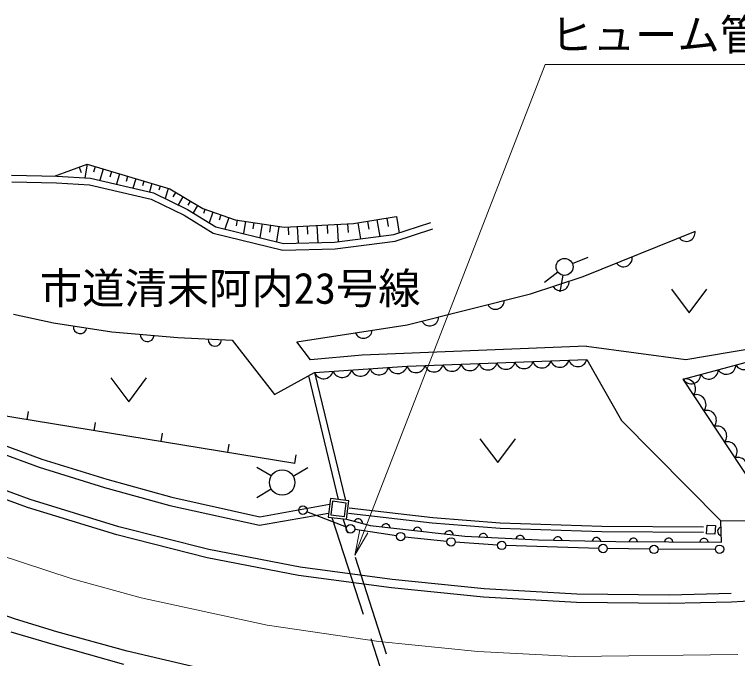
# Model space of a CAD drawing. Units: millimetres at full size, sheet at 1:1000; details may follow other scales. Extents: x 40000 to 680000, y 20000 to 380000.
# Drawn here: x 291666 to 334371, y 264940 to 302946 of the extents above; entities that cross this region are included whole.
import ezdxf
from ezdxf.enums import TextEntityAlignment as Align

# ---------------------------------------------------------------- set-up
doc = ezdxf.new("R2010")
doc.units = ezdxf.units.MM
doc.header["$LTSCALE"] = 1000
doc.linetypes.add('CHAIN', pattern=[18.5, 12, -1.5, 3.5, -1.5])
doc.linetypes.add('DASHED', pattern=[7.5, 6, -1.5])
for name, color, linetype, lineweight in [('M-BGD', 7, 'Continuous', 25), ('M-BMK', 2, 'CHAIN', 13), ('M-STR-HTXT', 7, 'Continuous', 13), ('M-STR-STRC', 7, 'Continuous', 25)]:
    doc.layers.add(name, color=color, linetype=linetype, lineweight=lineweight)
doc.layers.add('M-BMK-HTXT', color=7, linetype='Continuous')
doc.styles.add('ＭＳ ゴシック', font='')
doc.styles.get('ＭＳ ゴシック').set_extended_font_data('MS Gothic')

# ---------------------------------------------------------------- blocks, each defined once
blk = doc.blocks.new('open_arrow')
at = {"color": 0, "linetype": 'Continuous', "lineweight": -2}
blk.add_lwpolyline([(7.5, 1.25), (0, 0), (7.5, -1.25)], dxfattribs=at)

msp = doc.modelspace()

# ---------------------------------------------------------------- linework, layer by layer
at = {"layer": 'M-BGD'}
for p, q in [((294024, 293408), (295952, 294110)), ((295483, 293939), (295601, 293615)), ((295952, 294110), (295821, 293313)), ((295952, 294110), (300833, 292650)), ((296431, 293967), (296333, 293637)), ((296911, 293824), (296713, 293163)), ((291489, 293466), (294169, 293404)), ((294169, 293404), (296157, 293295)), ((297390, 293680), (297291, 293350)), ((297869, 293537), (297688, 292933)), ((298348, 293394), (298257, 293092)), ((291516, 293065), (294153, 293005)), ((294153, 293005), (296100, 292897)), ((296157, 293295), (299874, 292417)), ((298827, 293250), (298663, 292703)), ((299306, 293107), (299224, 292833)), ((299785, 292964), (299638, 292473)), ((296100, 292897), (299739, 292038)), ((300264, 292821), (300190, 292575)), ((300743, 292677), (300565, 292084)), ((300833, 292650), (302782, 291488)), ((299874, 292417), (301888, 291446)), ((301181, 292442), (301023, 292176)), ((301611, 292186), (301330, 291715)), ((299739, 292038), (301695, 291094)), ((302040, 291930), (301900, 291694)), ((301888, 291446), (303561, 290413)), ((302470, 291674), (302214, 291245)), ((302782, 291488), (304692, 290836)), ((302911, 291444), (302830, 291207)), ((303384, 291282), (303170, 290654)), ((301695, 291094), (303405, 290039)), ((303857, 291121), (303750, 290807)), ((304331, 290959), (304099, 290282)), ((304692, 290836), (307596, 290390)), ((311696, 290602), (314209, 291020)), ((313071, 290831), (313235, 289850)), ((313660, 290929), (313742, 290438)), ((314223, 291022), (314386, 290041)), ((303561, 290413), (307564, 289438)), ((304809, 290818), (304755, 290464)), ((305303, 290742), (305191, 290016)), ((305797, 290666), (305741, 290303)), ((306291, 290590), (306167, 289778)), ((306786, 290514), (306723, 290108)), ((307280, 290438), (307142, 289541)), ((307596, 290390), (311696, 290602)), ((307821, 290402), (307844, 289948)), ((308365, 290430), (308416, 289459)), ((308948, 290460), (308973, 289974)), ((309530, 290490), (309582, 289488)), ((310132, 290521), (310158, 290020)), ((310733, 290552), (310786, 289539)), ((311341, 290584), (311368, 290077)), ((311946, 290644), (312102, 289706)), ((312509, 290737), (312587, 290268)), ((314067, 289955), (316247, 290672)), ((303405, 290039), (307521, 289037)), ((314156, 289563), (316372, 290292)), ((310575, 289512), (314067, 289955)), ((310605, 289113), (314156, 289563)), ((307564, 289438), (310575, 289512)), ((307521, 289037), (310605, 289113)), ((324617, 288241), (325542, 288621)), ((323758, 287746), (322966, 287135)), ((324061, 287560), (323873, 286578)), ((330463, 286744), (331513, 285344)), ((331513, 285344), (332563, 286744)), ((291614, 285264), (293968, 284758)), ((293968, 284758), (297417, 284215)), ((297417, 284215), (301317, 283889)), ((301317, 283889), (304527, 283717)), ((304527, 283717), (307031, 280522)), ((309152, 282571), (308340, 283629)), ((325453, 283370), (312196, 282847)), ((325453, 283370), (331308, 282576)), ((331308, 282576), (336484, 283475)), ((312196, 282847), (309152, 282571)), ((325469, 282583), (327526, 278995)), ((297363, 281496), (298413, 280096)), ((298413, 280096), (299463, 281496)), ((307031, 280522), (309391, 281814)), ((309027, 281615), (310787, 274324)), ((309391, 281814), (311212, 274268)), ((308217, 276458), (289915, 279433)), ((292424, 279025), (292504, 279519)), ((296372, 278383), (296453, 278877)), ((327526, 278995), (333385, 273066)), ((289526, 278091), (293283, 276705)), ((300321, 277741), (300401, 278235)), ((304269, 277099), (304349, 277593)), ((319160, 277911), (320210, 276511)), ((320210, 276511), (321260, 277911)), ((308217, 276458), (308297, 276951)), ((293283, 276705), (297117, 275518)), ((292601, 274316), (287441, 276227)), ((306834, 275711), (305974, 276221)), ((308125, 275708), (308986, 276216)), ((297117, 275518), (300961, 274464)), ((306836, 274941), (305979, 274426)), ((297836, 272715), (292601, 274316)), ((300961, 274464), (306152, 273310)), ((310329, 274384), (310185, 273291)), ((311416, 274241), (310329, 274384)), ((310458, 274216), (310354, 273421)), ((311249, 274112), (310458, 274216)), ((311284, 273158), (311416, 274241)), ((306152, 273310), (310281, 274040)), ((311153, 273325), (311249, 274112)), ((316369, 273239), (311430, 273821)), ((310354, 273421), (311153, 273325)), ((316337, 272920), (311392, 273503)), ((310185, 273291), (311284, 273158)), ((311284, 273158), (312673, 272780)), ((311772, 273087), (311737, 273035)), ((311814, 273128), (311772, 273087)), ((311876, 273163), (311814, 273128)), ((311932, 273179), (311876, 273163)), ((311995, 273182), (311932, 273179)), ((312072, 273161), (311995, 273182)), ((312125, 273126), (312072, 273161)), ((312165, 273084), (312125, 273126)), ((312200, 273023), (312165, 273084)), ((312216, 272966), (312200, 273023)), ((312220, 272903), (312216, 272966)), ((313589, 272890), (313527, 272877)), ((313668, 272881), (313589, 272890)), ((320342, 272611), (316337, 272920)), ((320360, 272930), (316369, 273239)), ((326361, 272738), (320360, 272930)), ((333385, 273066), (336663, 273088)), ((333430, 271815), (333385, 273066)), ((303147, 271379), (297836, 272715)), ((312673, 272780), (318267, 272163)), ((313383, 272762), (313357, 272704)), ((313419, 272808), (313383, 272762)), ((313474, 272852), (313419, 272808)), ((313527, 272877), (313474, 272852)), ((313725, 272855), (313668, 272881)), ((313772, 272820), (313725, 272855)), ((313816, 272764), (313772, 272820)), ((313840, 272711), (313816, 272764)), ((313854, 272650), (313840, 272711)), ((315248, 272556), (315221, 272499)), ((315283, 272603), (315248, 272556)), ((315338, 272647), (315283, 272603)), ((315391, 272671), (315338, 272647)), ((315453, 272684), (315391, 272671)), ((315533, 272676), (315453, 272684)), ((315590, 272649), (315533, 272676)), ((315636, 272614), (315590, 272649)), ((315681, 272559), (315636, 272614)), ((315705, 272506), (315681, 272559)), ((315718, 272444), (315705, 272506)), ((317256, 272465), (317203, 272441)), ((317318, 272479), (317256, 272465)), ((317397, 272470), (317318, 272479)), ((317455, 272443), (317397, 272470)), ((326355, 272418), (320342, 272611)), ((332368, 272700), (326361, 272738)), ((332545, 272301), (332571, 272808)), ((332571, 272808), (333060, 272783)), ((333060, 272783), (333034, 272277)), ((333214, 272534), (333196, 272473)), ((333196, 272473), (333199, 272393)), ((333242, 272585), (333214, 272534)), ((333291, 272636), (333242, 272585)), ((333339, 272668), (333291, 272636)), ((333399, 272690), (333339, 272668)), ((317112, 272350), (317086, 272293)), ((317148, 272397), (317112, 272350)), ((317203, 272441), (317148, 272397)), ((317501, 272408), (317455, 272443)), ((317545, 272353), (317501, 272408)), ((317569, 272300), (317545, 272353)), ((317583, 272238), (317569, 272300)), ((318267, 272163), (322617, 271938)), ((319127, 272178), (319104, 272119)), ((319160, 272227), (319127, 272178)), ((319213, 272274), (319160, 272227)), ((319264, 272301), (319213, 272274)), ((319325, 272318), (319264, 272301)), ((319405, 272314), (319325, 272318)), ((319464, 272291), (319405, 272314)), ((319512, 272259), (319464, 272291)), ((319559, 272206), (319512, 272259)), ((319587, 272155), (319559, 272206)), ((319604, 272094), (319587, 272155)), ((321303, 272066), (321280, 272007)), ((321335, 272114), (321303, 272066)), ((321388, 272162), (321335, 272114)), ((321439, 272189), (321388, 272162)), ((321500, 272206), (321439, 272189)), ((321580, 272202), (321500, 272206)), ((321639, 272179), (321580, 272202)), ((321687, 272146), (321639, 272179)), ((321735, 272094), (321687, 272146)), ((321762, 272042), (321735, 272094)), ((321779, 271981), (321762, 272042)), ((323611, 272076), (323560, 272027)), ((323661, 272105), (323611, 272076)), ((323722, 272124), (323661, 272105)), ((323802, 272122), (323722, 272124)), ((323861, 272101), (323802, 272122)), ((323911, 272070), (323861, 272101)), ((323960, 272019), (323911, 272070)), ((325942, 272056), (325892, 272027)), ((326003, 272074), (325942, 272056)), ((326083, 272073), (326003, 272074)), ((326142, 272051), (326083, 272073)), ((326191, 272020), (326142, 272051)), ((332366, 272380), (326355, 272418)), ((328181, 272045), (328121, 272025)), ((328261, 272045), (328181, 272045)), ((328321, 272024), (328261, 272045)), ((330265, 272037), (330205, 272017)), ((330345, 272037), (330265, 272037)), ((330405, 272017), (330345, 272037)), ((333034, 272277), (332545, 272301)), ((333199, 272393), (333221, 272334)), ((333221, 272334), (333253, 272285)), ((333253, 272285), (333305, 272237)), ((333305, 272237), (333356, 272208)), ((333356, 272208), (333416, 272191)), ((322617, 271938), (327178, 271839)), ((323529, 271978), (323507, 271919)), ((323560, 272027), (323529, 271978)), ((323988, 271968), (323960, 272019)), ((324007, 271908), (323988, 271968)), ((325809, 271928), (325788, 271869)), ((325840, 271978), (325809, 271928)), ((325892, 272027), (325840, 271978)), ((326240, 271969), (326191, 272020)), ((326269, 271918), (326240, 271969)), ((326288, 271858), (326269, 271918)), ((327178, 271839), (333430, 271815)), ((327991, 271896), (327970, 271836)), ((328021, 271945), (327991, 271896)), ((328071, 271995), (328021, 271945)), ((328121, 272025), (328071, 271995)), ((328371, 271994), (328321, 272024)), ((328421, 271944), (328371, 271994)), ((328451, 271894), (328421, 271944)), ((328470, 271834), (328451, 271894)), ((330074, 271888), (330054, 271828)), ((330105, 271938), (330074, 271888)), ((330155, 271988), (330105, 271938)), ((330205, 272017), (330155, 271988)), ((330455, 271986), (330405, 272017)), ((330505, 271936), (330455, 271986)), ((330534, 271886), (330505, 271936)), ((330554, 271826), (330534, 271886)), ((332158, 271880), (332138, 271820)), ((332188, 271930), (332158, 271880)), ((332238, 271980), (332188, 271930)), ((332289, 272010), (332238, 271980)), ((332349, 272029), (332289, 272010)), ((332429, 272029), (332349, 272029)), ((332489, 272009), (332429, 272029)), ((332538, 271979), (332489, 272009)), ((332588, 271929), (332538, 271979)), ((332618, 271878), (332588, 271929)), ((332638, 271818), (332618, 271878)), ((308530, 270328), (303147, 271379)), ((313982, 269606), (308530, 270328)), ((319403, 269058), (313982, 269606)), ((324877, 268736), (319403, 269058)), ((330353, 268686), (324877, 268736)), ((334000, 268771), (330353, 268686))]:
    msp.add_line(p, q, dxfattribs=at)
at = {"layer": 'M-BGD', "linetype": 'DASHED'}
for p, q in [((289343, 277625), (293123, 276231)), ((293123, 276231), (296977, 275038)), ((296977, 275038), (300841, 273979)), ((300841, 273979), (306141, 272800)), ((306141, 272800), (310215, 273520)), ((310418, 273263), (315372, 257874)), ((315943, 258058), (311073, 273183)), ((293944, 265758), (291470, 266503)), ((298125, 264595), (293944, 265758))]:
    msp.add_line(p, q, dxfattribs=at)
at = {"layer": 'M-BGD'}
for points in [[(308340, 283629), (314868, 284636), (322135, 286457), (325259, 287488), (331882, 290164)], [(336663, 273088), (331162, 281418), (344640, 285052)], [(309391, 281814), (314850, 282190), (325469, 282583)]]:
    msp.add_lwpolyline(points, dxfattribs=at)
for centre, radius in [((324154, 288051), 500), ((307478, 275328), 750)]:
    msp.add_circle(centre, radius, dxfattribs=at)
for centre, radius, start, end in [((331349, 290069), 512, 214.6778, 9.3171), ((327640, 288571), 512, 214.6778, 9.3171), ((323907, 287160), 512, 210.9439, 5.5832), ((320074, 286057), 512, 206.7449, 1.3842), ((316194, 285084), 512, 206.7449, 1.3842), ((295541, 284511), 400, 171.0521, 351.0521), ((299510, 284040), 400, 175.2219, 355.2219), ((312276, 284350), 512, 201.4487, 356.088), ((303501, 283772), 400, 176.9344, 356.9344), ((317499, 282441), 553, 198.1669, 346.0704), ((318561, 282480), 553, 198.1669, 346.0704), ((319623, 282519), 553, 198.1669, 346.0704), ((320685, 282559), 553, 198.1669, 346.0704), ((321747, 282598), 553, 198.1669, 346.0704), ((322808, 282637), 553, 198.1669, 346.0704), ((323870, 282677), 553, 198.1669, 346.0704), ((324932, 282716), 553, 198.1669, 346.0704), ((334749, 282551), 560, 211.7181, 358.4657), ((309925, 282025), 574, 201.6119, 346.2715), ((311017, 282100), 574, 201.6119, 346.2715), ((312109, 282176), 574, 201.6119, 346.2715), ((313200, 282251), 574, 201.6119, 346.2715), ((314292, 282326), 574, 201.6119, 346.2715), ((315375, 282362), 553, 198.1669, 346.0704), ((316437, 282402), 553, 198.1669, 346.0704), ((332675, 281992), 560, 211.7181, 358.4657), ((333712, 282271), 560, 211.7181, 358.4657), ((331638, 281712), 560, 211.7181, 358.4657), ((331313, 280853), 584, 321.8417, 105.0476), ((331925, 279928), 584, 321.8417, 105.0476), ((332536, 279002), 584, 321.8417, 105.0476), ((333147, 278077), 584, 321.8417, 105.0476), ((333759, 277151), 584, 321.8417, 105.0476), ((334370, 276226), 584, 321.8417, 105.0476)]:
    msp.add_arc(centre, radius, start, end, dxfattribs=at)
at = {"layer": 'M-BMK'}
for p, q in [((289640, 271422), (295082, 269640)), ((295082, 269640), (299156, 268514)), ((299156, 268514), (306592, 266915)), ((306592, 266915), (313181, 265947)), ((313181, 265947), (319028, 265355)), ((319028, 265355), (324728, 265063)), ((324728, 265063), (334398, 265168))]:
    msp.add_line(p, q, dxfattribs=at)
at = {"layer": 'M-STR-HTXT'}
msp.add_lwpolyline([(311763, 271042), (323000, 300000), (354250, 300000)], dxfattribs=at)
at = {"layer": 'M-STR-STRC'}
for p, q in [((292441, 273842), (287256, 275762)), ((297702, 272233), (292441, 273842)), ((311281, 272687), (308933, 273605)), ((314229, 272172), (311760, 272558)), ((303038, 270891), (297702, 272233)), ((317203, 271845), (314725, 272107)), ((320194, 271634), (317701, 271802)), ((326180, 271441), (320694, 271610)), ((329188, 271387), (326680, 271429)), ((333060, 271386), (329688, 271383)), ((308449, 269835), (303038, 270891)), ((313924, 269109), (308449, 269835)), ((319363, 268559), (313924, 269109)), ((291717, 267264), (288576, 268360)), ((324860, 268236), (319363, 268559)), ((330356, 268186), (324860, 268236)), ((334012, 268271), (330356, 268186)), ((338316, 268486), (334012, 268271)), ((294175, 266524), (291717, 267264)), ((298324, 265370), (294175, 266524)), ((302843, 264316), (298324, 265370))]:
    msp.add_line(p, q, dxfattribs=at)
for centre in [(308700, 273696), (311513, 272596), (314476, 272134), (317451, 271818), (320444, 271618), (326430, 271433), (329438, 271382), (333310, 271386)]:
    msp.add_circle(centre, 249, dxfattribs=at)

# ---------------------------------------------------------------- block references
at = {"layer": 'M-STR-HTXT', "xscale": 200, "yscale": 200, "rotation": 68.8}
msp.add_blockref('open_arrow', (311763, 271042), dxfattribs=at)

# ---------------------------------------------------------------- texts
at = {"layer": 'M-BMK-HTXT', "style": 'ＭＳ ゴシック'}
msp.add_text('市道清末阿内23号線', height=1833, dxfattribs=at).set_placement((304403, 286790), align=Align.MIDDLE_CENTER)
at = {"layer": 'M-STR-HTXT', "style": 'ＭＳ ゴシック'}
msp.add_text('ヒューム管\u3000L=16.0 φ=600', height=1833, dxfattribs=at).set_placement((338625, 301750), align=Align.MIDDLE_CENTER)

doc.saveas('drawing.dxf')
